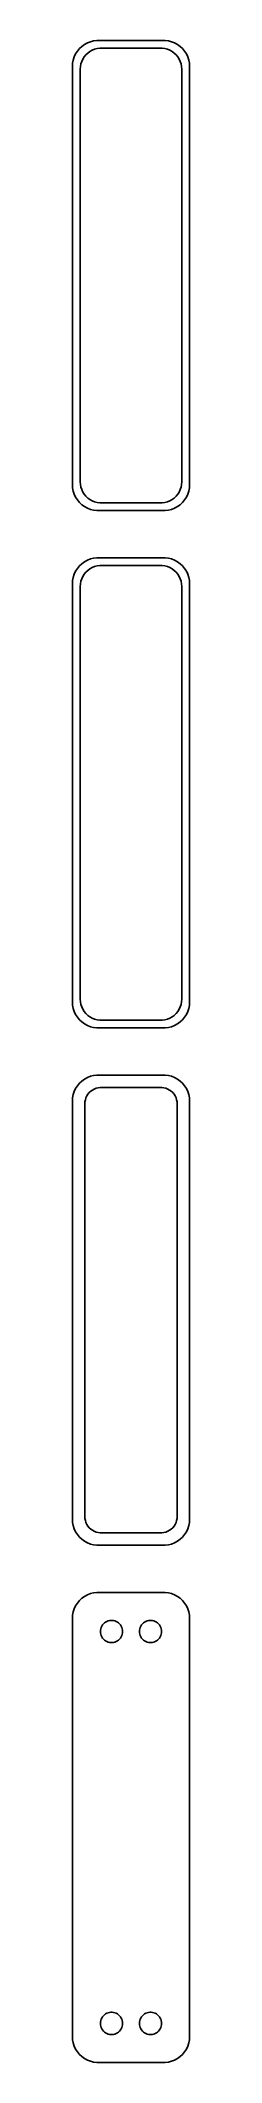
# Model space of a CAD drawing. Header units: metres. Extents: x -11 to 11, y 351 to 738.
import ezdxf

# ---------------------------------------------------------------- set-up
doc = ezdxf.new("R2010")
doc.units = ezdxf.units.M

msp = doc.modelspace()

# ---------------------------------------------------------------- linework, layer by layer
for p, q in [((-10.6315, 735.409), (-10.8989, 734.841)), ((-10.2951, 735.939), (-10.6315, 735.409)), ((-9.89484, 736.423), (-10.2951, 735.939)), ((-9.43712, 736.853), (-9.89484, 736.423)), ((-8.92912, 737.222), (-9.43712, 736.853)), ((-8.37889, 737.524), (-8.92912, 737.222)), ((-8.66586, 735.238), (-8.29968, 735.582)), ((-7.79507, 737.755), (-8.37889, 737.524)), ((-8.29968, 735.582), (-7.8933, 735.877)), ((-7.8933, 735.877), (-7.45311, 736.119)), ((-7.1869, 737.911), (-7.79507, 737.755)), ((-7.45311, 736.119), (-6.98605, 736.304)), ((-6.56395, 737.99), (-7.1869, 737.911)), ((-6.98605, 736.304), (-6.49951, 736.429)), ((6.56395, 737.99), (-6.56395, 737.99)), ((-6.49951, 736.429), (-6.00116, 736.492)), ((-6.00116, 736.492), (6.00116, 736.492)), ((6.00116, 736.492), (6.49951, 736.429)), ((6.49951, 736.429), (6.98605, 736.304)), ((7.1869, 737.911), (6.56395, 737.99)), ((6.98605, 736.304), (7.45311, 736.119)), ((7.79507, 737.755), (7.1869, 737.911)), ((7.45311, 736.119), (7.8933, 735.877)), ((8.37889, 737.524), (7.79507, 737.755)), ((7.8933, 735.877), (8.29968, 735.582)), ((8.29968, 735.582), (8.66586, 735.238)), ((8.92912, 737.222), (8.37889, 737.524)), ((9.43712, 736.853), (8.92912, 737.222)), ((9.89484, 736.423), (9.43712, 736.853)), ((10.2951, 735.939), (9.89484, 736.423)), ((10.6315, 735.409), (10.2951, 735.939)), ((10.8989, 734.841), (10.6315, 735.409)), ((-11.2106, 733.627), (-11.25, 733)), ((-11.25, 733), (-11.25, 653)), ((-11.0929, 734.243), (-11.2106, 733.627)), ((-10.8989, 734.841), (-11.0929, 734.243)), ((-9.75, 732.5), (-9.71844, 733.001)), ((-9.75, 653.5), (-9.75, 732.5)), ((-9.71844, 733.001), (-9.62433, 733.495)), ((-9.62433, 733.495), (-9.4691, 733.972)), ((-9.4691, 733.972), (-9.25522, 734.427)), ((-9.25522, 734.427), (-8.98605, 734.851)), ((-8.98605, 734.851), (-8.66586, 735.238)), ((8.66586, 735.238), (8.98605, 734.851)), ((8.98605, 734.851), (9.25522, 734.427)), ((9.25522, 734.427), (9.4691, 733.972)), ((9.4691, 733.972), (9.62433, 733.495)), ((9.62433, 733.495), (9.71844, 733.001)), ((9.71844, 733.001), (9.75, 732.5)), ((9.75, 732.5), (9.75, 653.5)), ((11.0929, 734.243), (10.8989, 734.841)), ((11.2106, 733.627), (11.0929, 734.243)), ((11.25, 733), (11.2106, 733.627)), ((11.25, 653), (11.25, 733)), ((-11.25, 653), (-11.2106, 652.373)), ((-11.2106, 652.373), (-11.0929, 651.757)), ((-11.0929, 651.757), (-10.8989, 651.159)), ((-10.8989, 651.159), (-10.6315, 650.591)), ((-10.6315, 650.591), (-10.2951, 650.061)), ((-9.71844, 652.999), (-9.75, 653.5)), ((-9.62433, 652.505), (-9.71844, 652.999)), ((-9.4691, 652.028), (-9.62433, 652.505)), ((-9.25522, 651.573), (-9.4691, 652.028)), ((-8.98605, 651.149), (-9.25522, 651.573)), ((-8.66586, 650.762), (-8.98605, 651.149)), ((-8.29968, 650.418), (-8.66586, 650.762)), ((-7.8933, 650.123), (-8.29968, 650.418)), ((8.29968, 650.418), (7.8933, 650.123)), ((8.66586, 650.762), (8.29968, 650.418)), ((8.98605, 651.149), (8.66586, 650.762)), ((9.25522, 651.573), (8.98605, 651.149)), ((9.4691, 652.028), (9.25522, 651.573)), ((9.62433, 652.505), (9.4691, 652.028)), ((9.71844, 652.999), (9.62433, 652.505)), ((9.75, 653.5), (9.71844, 652.999)), ((10.2951, 650.061), (10.6315, 650.591)), ((10.6315, 650.591), (10.8989, 651.159)), ((10.8989, 651.159), (11.0929, 651.757)), ((11.0929, 651.757), (11.2106, 652.373)), ((11.2106, 652.373), (11.25, 653)), ((-10.2951, 650.061), (-9.89484, 649.577)), ((-9.89484, 649.577), (-9.43712, 649.147)), ((-9.43712, 649.147), (-8.92912, 648.778)), ((-8.92912, 648.778), (-8.37889, 648.476)), ((-8.37889, 648.476), (-7.79507, 648.245)), ((-7.45311, 649.881), (-7.8933, 650.123)), ((-7.79507, 648.245), (-7.1869, 648.089)), ((-6.98605, 649.696), (-7.45311, 649.881)), ((-7.1869, 648.089), (-6.56395, 648.01)), ((-6.49951, 649.571), (-6.98605, 649.696)), ((-6.56395, 648.01), (6.56395, 648.01)), ((-6.00116, 649.508), (-6.49951, 649.571)), ((6.00116, 649.508), (-6.00116, 649.508)), ((6.49951, 649.571), (6.00116, 649.508)), ((6.98605, 649.696), (6.49951, 649.571)), ((6.56395, 648.01), (7.1869, 648.089)), ((7.45311, 649.881), (6.98605, 649.696)), ((7.1869, 648.089), (7.79507, 648.245)), ((7.8933, 650.123), (7.45311, 649.881)), ((7.79507, 648.245), (8.37889, 648.476)), ((8.37889, 648.476), (8.92912, 648.778)), ((8.92912, 648.778), (9.43712, 649.147)), ((9.43712, 649.147), (9.89484, 649.577)), ((9.89484, 649.577), (10.2951, 650.061)), ((-8.37889, 638.524), (-8.92912, 638.222)), ((-7.79507, 638.755), (-8.37889, 638.524)), ((-7.1869, 638.911), (-7.79507, 638.755)), ((-6.56395, 638.99), (-7.1869, 638.911)), ((6.56395, 638.99), (-6.56395, 638.99)), ((7.1869, 638.911), (6.56395, 638.99)), ((7.79507, 638.755), (7.1869, 638.911)), ((8.37889, 638.524), (7.79507, 638.755)), ((8.92912, 638.222), (8.37889, 638.524)), ((-11.0929, 635.243), (-11.2106, 634.627)), ((-10.8989, 635.841), (-11.0929, 635.243)), ((-10.6315, 636.409), (-10.8989, 635.841)), ((-10.2951, 636.939), (-10.6315, 636.409)), ((-9.89484, 637.423), (-10.2951, 636.939)), ((-9.43712, 637.853), (-9.89484, 637.423)), ((-9.62433, 634.495), (-9.4691, 634.972)), ((-9.4691, 634.972), (-9.25522, 635.427)), ((-8.92912, 638.222), (-9.43712, 637.853)), ((-9.25522, 635.427), (-8.98605, 635.851)), ((-8.98605, 635.851), (-8.66586, 636.238)), ((-8.66586, 636.238), (-8.29968, 636.582)), ((-8.29968, 636.582), (-7.8933, 636.877)), ((-7.8933, 636.877), (-7.45311, 637.119)), ((-7.45311, 637.119), (-6.98605, 637.304)), ((-6.98605, 637.304), (-6.49951, 637.429)), ((-6.49951, 637.429), (-6.00116, 637.492)), ((-6.00116, 637.492), (6.00116, 637.492)), ((6.00116, 637.492), (6.49951, 637.429)), ((6.49951, 637.429), (6.98605, 637.304)), ((6.98605, 637.304), (7.45311, 637.119)), ((7.45311, 637.119), (7.8933, 636.877)), ((7.8933, 636.877), (8.29968, 636.582)), ((8.29968, 636.582), (8.66586, 636.238)), ((8.66586, 636.238), (8.98605, 635.851)), ((9.43712, 637.853), (8.92912, 638.222)), ((8.98605, 635.851), (9.25522, 635.427)), ((9.25522, 635.427), (9.4691, 634.972)), ((9.89484, 637.423), (9.43712, 637.853)), ((9.4691, 634.972), (9.62433, 634.495)), ((10.2951, 636.939), (9.89484, 637.423)), ((10.6315, 636.409), (10.2951, 636.939)), ((10.8989, 635.841), (10.6315, 636.409)), ((11.0929, 635.243), (10.8989, 635.841)), ((11.2106, 634.627), (11.0929, 635.243)), ((-11.2106, 634.627), (-11.25, 634)), ((-11.25, 634), (-11.25, 554)), ((-9.75, 633.5), (-9.71844, 634.001)), ((-9.75, 554.5), (-9.75, 633.5)), ((-9.71844, 634.001), (-9.62433, 634.495)), ((9.62433, 634.495), (9.71844, 634.001)), ((9.71844, 634.001), (9.75, 633.5)), ((9.75, 633.5), (9.75, 554.5)), ((11.25, 634), (11.2106, 634.627)), ((11.25, 554), (11.25, 634)), ((-11.25, 554), (-11.2106, 553.373)), ((-9.71844, 553.999), (-9.75, 554.5)), ((-9.62433, 553.505), (-9.71844, 553.999)), ((-9.4691, 553.028), (-9.62433, 553.505)), ((9.62433, 553.505), (9.4691, 553.028)), ((9.71844, 553.999), (9.62433, 553.505)), ((9.75, 554.5), (9.71844, 553.999)), ((11.2106, 553.373), (11.25, 554)), ((-11.2106, 553.373), (-11.0929, 552.757)), ((-11.0929, 552.757), (-10.8989, 552.159)), ((-10.8989, 552.159), (-10.6315, 551.591)), ((-10.6315, 551.591), (-10.2951, 551.061)), ((-10.2951, 551.061), (-9.89484, 550.577)), ((-9.89484, 550.577), (-9.43712, 550.147)), ((-9.25522, 552.573), (-9.4691, 553.028)), ((-9.43712, 550.147), (-8.92912, 549.778)), ((-8.98605, 552.149), (-9.25522, 552.573)), ((-8.66586, 551.762), (-8.98605, 552.149)), ((-8.92912, 549.778), (-8.37889, 549.476)), ((-8.29968, 551.418), (-8.66586, 551.762)), ((-7.8933, 551.123), (-8.29968, 551.418)), ((-7.45311, 550.881), (-7.8933, 551.123)), ((-6.98605, 550.696), (-7.45311, 550.881)), ((-6.49951, 550.571), (-6.98605, 550.696)), ((-6.00116, 550.508), (-6.49951, 550.571)), ((6.00116, 550.508), (-6.00116, 550.508)), ((6.49951, 550.571), (6.00116, 550.508)), ((6.98605, 550.696), (6.49951, 550.571)), ((7.45311, 550.881), (6.98605, 550.696)), ((7.8933, 551.123), (7.45311, 550.881)), ((8.29968, 551.418), (7.8933, 551.123)), ((8.66586, 551.762), (8.29968, 551.418)), ((8.37889, 549.476), (8.92912, 549.778)), ((8.98605, 552.149), (8.66586, 551.762)), ((8.92912, 549.778), (9.43712, 550.147)), ((9.25522, 552.573), (8.98605, 552.149)), ((9.4691, 553.028), (9.25522, 552.573)), ((9.43712, 550.147), (9.89484, 550.577)), ((9.89484, 550.577), (10.2951, 551.061)), ((10.2951, 551.061), (10.6315, 551.591)), ((10.6315, 551.591), (10.8989, 552.159)), ((10.8989, 552.159), (11.0929, 552.757)), ((11.0929, 552.757), (11.2106, 553.373)), ((-8.37889, 549.476), (-7.79507, 549.245)), ((-7.79507, 549.245), (-7.1869, 549.089)), ((-7.1869, 549.089), (-6.56395, 549.01)), ((-6.56395, 549.01), (6.56395, 549.01)), ((6.56395, 549.01), (7.1869, 549.089)), ((7.1869, 549.089), (7.79507, 549.245)), ((7.79507, 549.245), (8.37889, 549.476)), ((-10.2951, 537.939), (-10.6315, 537.409)), ((-9.89484, 538.423), (-10.2951, 537.939)), ((-9.43712, 538.853), (-9.89484, 538.423)), ((-8.92912, 539.222), (-9.43712, 538.853)), ((-8.37889, 539.524), (-8.92912, 539.222)), ((-7.79507, 539.755), (-8.37889, 539.524)), ((-7.1869, 539.911), (-7.79507, 539.755)), ((-6.56395, 539.99), (-7.1869, 539.911)), ((6.56395, 539.99), (-6.56395, 539.99)), ((7.1869, 539.911), (6.56395, 539.99)), ((7.79507, 539.755), (7.1869, 539.911)), ((8.37889, 539.524), (7.79507, 539.755)), ((8.92912, 539.222), (8.37889, 539.524)), ((9.43712, 538.853), (8.92912, 539.222)), ((9.89484, 538.423), (9.43712, 538.853)), ((10.2951, 537.939), (9.89484, 538.423)), ((10.6315, 537.409), (10.2951, 537.939)), ((-11.2106, 535.627), (-11.25, 535)), ((-11.25, 535), (-11.25, 455)), ((-11.0929, 536.243), (-11.2106, 535.627)), ((-10.8989, 536.841), (-11.0929, 536.243)), ((-10.6315, 537.409), (-10.8989, 536.841)), ((-8.86292, 534.5), (-8.83836, 534.89)), ((-8.86292, 455.5), (-8.86292, 534.5)), ((-8.83836, 534.89), (-8.76512, 535.274)), ((-8.76512, 535.274), (-8.64432, 535.646)), ((-8.64432, 535.646), (-8.47786, 536)), ((-8.47786, 536), (-8.2684, 536.33)), ((-8.2684, 536.33), (-8.01921, 536.631)), ((-8.01921, 536.631), (-7.73424, 536.899)), ((-7.73424, 536.899), (-7.41798, 537.128)), ((-7.41798, 537.128), (-7.07541, 537.317)), ((-7.07541, 537.317), (-6.71194, 537.461)), ((-6.71194, 537.461), (-6.3333, 537.558)), ((-6.3333, 537.558), (-5.94545, 537.607)), ((-5.94545, 537.607), (5.94545, 537.607)), ((5.94545, 537.607), (6.3333, 537.558)), ((6.3333, 537.558), (6.71194, 537.461)), ((6.71194, 537.461), (7.07541, 537.317)), ((7.07541, 537.317), (7.41798, 537.128)), ((7.41798, 537.128), (7.73424, 536.899)), ((7.73424, 536.899), (8.01921, 536.631)), ((8.01921, 536.631), (8.2684, 536.33)), ((8.2684, 536.33), (8.47786, 536)), ((8.47786, 536), (8.64432, 535.646)), ((8.64432, 535.646), (8.76512, 535.274)), ((8.76512, 535.274), (8.83836, 534.89)), ((8.83836, 534.89), (8.86292, 534.5)), ((8.86292, 534.5), (8.86292, 455.5)), ((10.8989, 536.841), (10.6315, 537.409)), ((11.0929, 536.243), (10.8989, 536.841)), ((11.2106, 535.627), (11.0929, 536.243)), ((11.25, 535), (11.2106, 535.627)), ((11.25, 455), (11.25, 535)), ((-11.25, 455), (-11.2106, 454.373)), ((-11.2106, 454.373), (-11.0929, 453.757)), ((-11.0929, 453.757), (-10.8989, 453.159)), ((-10.8989, 453.159), (-10.6315, 452.591)), ((-8.83836, 455.11), (-8.86292, 455.5)), ((-8.76512, 454.726), (-8.83836, 455.11)), ((-8.64432, 454.354), (-8.76512, 454.726)), ((-8.47786, 454), (-8.64432, 454.354)), ((-8.2684, 453.67), (-8.47786, 454)), ((-8.01921, 453.369), (-8.2684, 453.67)), ((-7.73424, 453.101), (-8.01921, 453.369)), ((-7.41798, 452.872), (-7.73424, 453.101)), ((-7.07541, 452.683), (-7.41798, 452.872)), ((7.41798, 452.872), (7.07541, 452.683)), ((7.73424, 453.101), (7.41798, 452.872)), ((8.01921, 453.369), (7.73424, 453.101)), ((8.2684, 453.67), (8.01921, 453.369)), ((8.47786, 454), (8.2684, 453.67)), ((8.64432, 454.354), (8.47786, 454)), ((8.76512, 454.726), (8.64432, 454.354)), ((8.83836, 455.11), (8.76512, 454.726)), ((8.86292, 455.5), (8.83836, 455.11)), ((10.6315, 452.591), (10.8989, 453.159)), ((10.8989, 453.159), (11.0929, 453.757)), ((11.0929, 453.757), (11.2106, 454.373)), ((11.2106, 454.373), (11.25, 455)), ((-10.6315, 452.591), (-10.2951, 452.061)), ((-10.2951, 452.061), (-9.89484, 451.577)), ((-9.89484, 451.577), (-9.43712, 451.147)), ((-9.43712, 451.147), (-8.92912, 450.778)), ((-8.92912, 450.778), (-8.37889, 450.476)), ((-8.37889, 450.476), (-7.79507, 450.245)), ((-7.79507, 450.245), (-7.1869, 450.089)), ((-7.1869, 450.089), (-6.56395, 450.01)), ((-6.71194, 452.539), (-7.07541, 452.683)), ((-6.3333, 452.442), (-6.71194, 452.539)), ((-6.56395, 450.01), (6.56395, 450.01)), ((-5.94545, 452.393), (-6.3333, 452.442)), ((5.94545, 452.393), (-5.94545, 452.393)), ((6.3333, 452.442), (5.94545, 452.393)), ((6.71194, 452.539), (6.3333, 452.442)), ((6.56395, 450.01), (7.1869, 450.089)), ((7.07541, 452.683), (6.71194, 452.539)), ((7.1869, 450.089), (7.79507, 450.245)), ((7.79507, 450.245), (8.37889, 450.476)), ((8.37889, 450.476), (8.92912, 450.778)), ((8.92912, 450.778), (9.43712, 451.147)), ((9.43712, 451.147), (9.89484, 451.577)), ((9.89484, 451.577), (10.2951, 452.061)), ((10.2951, 452.061), (10.6315, 452.591)), ((-10.8989, 437.841), (-11.0929, 437.243)), ((-10.6315, 438.409), (-10.8989, 437.841)), ((-10.2951, 438.939), (-10.6315, 438.409)), ((-9.89484, 439.423), (-10.2951, 438.939)), ((-9.43712, 439.853), (-9.89484, 439.423)), ((-8.92912, 440.222), (-9.43712, 439.853)), ((-8.37889, 440.524), (-8.92912, 440.222)), ((-7.79507, 440.755), (-8.37889, 440.524)), ((-7.1869, 440.911), (-7.79507, 440.755)), ((-6.56395, 440.99), (-7.1869, 440.911)), ((6.56395, 440.99), (-6.56395, 440.99)), ((7.1869, 440.911), (6.56395, 440.99)), ((7.79507, 440.755), (7.1869, 440.911)), ((8.37889, 440.524), (7.79507, 440.755)), ((8.92912, 440.222), (8.37889, 440.524)), ((9.43712, 439.853), (8.92912, 440.222)), ((9.89484, 439.423), (9.43712, 439.853)), ((10.2951, 438.939), (9.89484, 439.423)), ((10.6315, 438.409), (10.2951, 438.939)), ((10.8989, 437.841), (10.6315, 438.409)), ((11.0929, 437.243), (10.8989, 437.841)), ((-11.2106, 436.627), (-11.25, 436)), ((-11.25, 436), (-11.25, 356)), ((-11.0929, 437.243), (-11.2106, 436.627)), ((-5.88528, 433.5), (-5.86845, 433.768)), ((-5.86845, 433.232), (-5.88528, 433.5)), ((-5.86845, 433.768), (-5.81821, 434.031)), ((-5.81821, 434.031), (-5.73534, 434.286)), ((-5.73534, 434.286), (-5.62117, 434.529)), ((-5.62117, 434.529), (-5.47748, 434.755)), ((-5.47748, 434.755), (-5.30655, 434.962)), ((-5.30655, 434.962), (-5.11108, 435.145)), ((-5.11108, 435.145), (-4.89413, 435.303)), ((-4.89413, 435.303), (-4.65915, 435.432)), ((-4.65915, 435.432), (-4.40984, 435.531)), ((-4.40984, 435.531), (-4.1501, 435.597)), ((-4.1501, 435.597), (-3.88406, 435.631)), ((-3.88406, 435.631), (-3.61592, 435.631)), ((-3.61592, 435.631), (-3.34988, 435.597)), ((-3.34988, 435.597), (-3.09015, 435.531)), ((-3.09015, 435.531), (-2.84084, 435.432)), ((-2.84084, 435.432), (-2.60585, 435.303)), ((-2.60585, 435.303), (-2.3889, 435.145)), ((-2.3889, 435.145), (-2.19344, 434.962)), ((-2.19344, 434.962), (-2.02251, 434.755)), ((-2.02251, 434.755), (-1.87881, 434.529)), ((-1.87881, 434.529), (-1.76465, 434.286)), ((-1.76465, 434.286), (-1.68178, 434.031)), ((-1.68178, 434.031), (-1.63153, 433.768)), ((-1.63153, 433.768), (-1.6147, 433.5)), ((-1.6147, 433.5), (-1.63153, 433.232)), ((1.6147, 433.5), (1.63153, 433.768)), ((1.63153, 433.232), (1.6147, 433.5)), ((1.63153, 433.768), (1.68178, 434.031)), ((1.68178, 434.031), (1.76465, 434.286)), ((1.76465, 434.286), (1.87881, 434.529)), ((1.87881, 434.529), (2.02251, 434.755)), ((2.02251, 434.755), (2.19344, 434.962)), ((2.19344, 434.962), (2.3889, 435.145)), ((2.3889, 435.145), (2.60585, 435.303)), ((2.60585, 435.303), (2.84084, 435.432)), ((2.84084, 435.432), (3.09015, 435.531)), ((3.09015, 435.531), (3.34988, 435.597)), ((3.34988, 435.597), (3.61592, 435.631)), ((3.61592, 435.631), (3.88406, 435.631)), ((3.88406, 435.631), (4.1501, 435.597)), ((4.1501, 435.597), (4.40984, 435.531)), ((4.40984, 435.531), (4.65915, 435.432)), ((4.65915, 435.432), (4.89413, 435.303)), ((4.89413, 435.303), (5.11108, 435.145)), ((5.11108, 435.145), (5.30655, 434.962)), ((5.30655, 434.962), (5.47748, 434.755)), ((5.47748, 434.755), (5.62117, 434.529)), ((5.62117, 434.529), (5.73534, 434.286)), ((5.73534, 434.286), (5.81821, 434.031)), ((5.81821, 434.031), (5.86845, 433.768)), ((5.86845, 433.768), (5.88528, 433.5)), ((5.88528, 433.5), (5.86845, 433.232)), ((11.2106, 436.627), (11.0929, 437.243)), ((11.25, 436), (11.2106, 436.627)), ((11.25, 356), (11.25, 436)), ((-5.81821, 432.969), (-5.86845, 433.232)), ((-5.73534, 432.714), (-5.81821, 432.969)), ((-5.62117, 432.471), (-5.73534, 432.714)), ((-5.47748, 432.245), (-5.62117, 432.471)), ((-5.30655, 432.038), (-5.47748, 432.245)), ((-5.11108, 431.855), (-5.30655, 432.038)), ((-4.89413, 431.697), (-5.11108, 431.855)), ((-4.65915, 431.568), (-4.89413, 431.697)), ((-4.40984, 431.469), (-4.65915, 431.568)), ((-4.1501, 431.403), (-4.40984, 431.469)), ((-3.88406, 431.369), (-4.1501, 431.403)), ((-3.61592, 431.369), (-3.88406, 431.369)), ((-3.34988, 431.403), (-3.61592, 431.369)), ((-3.09015, 431.469), (-3.34988, 431.403)), ((-2.84084, 431.568), (-3.09015, 431.469)), ((-2.60585, 431.697), (-2.84084, 431.568)), ((-2.3889, 431.855), (-2.60585, 431.697)), ((-2.19344, 432.038), (-2.3889, 431.855)), ((-2.02251, 432.245), (-2.19344, 432.038)), ((-1.87881, 432.471), (-2.02251, 432.245)), ((-1.76465, 432.714), (-1.87881, 432.471)), ((-1.68178, 432.969), (-1.76465, 432.714)), ((-1.63153, 433.232), (-1.68178, 432.969)), ((1.68178, 432.969), (1.63153, 433.232)), ((1.76465, 432.714), (1.68178, 432.969)), ((1.87881, 432.471), (1.76465, 432.714)), ((2.02251, 432.245), (1.87881, 432.471)), ((2.19344, 432.038), (2.02251, 432.245)), ((2.3889, 431.855), (2.19344, 432.038)), ((2.60585, 431.697), (2.3889, 431.855)), ((2.84084, 431.568), (2.60585, 431.697)), ((3.09015, 431.469), (2.84084, 431.568)), ((3.34988, 431.403), (3.09015, 431.469)), ((3.61592, 431.369), (3.34988, 431.403)), ((3.88406, 431.369), (3.61592, 431.369)), ((4.1501, 431.403), (3.88406, 431.369)), ((4.40984, 431.469), (4.1501, 431.403)), ((4.65915, 431.568), (4.40984, 431.469)), ((4.89413, 431.697), (4.65915, 431.568)), ((5.11108, 431.855), (4.89413, 431.697)), ((5.30655, 432.038), (5.11108, 431.855)), ((5.47748, 432.245), (5.30655, 432.038)), ((5.62117, 432.471), (5.47748, 432.245)), ((5.73534, 432.714), (5.62117, 432.471)), ((5.81821, 432.969), (5.73534, 432.714)), ((5.86845, 433.232), (5.81821, 432.969)), ((-5.47748, 359.755), (-5.30655, 359.962)), ((-5.30655, 359.962), (-5.11108, 360.145)), ((-5.11108, 360.145), (-4.89413, 360.303)), ((-4.89413, 360.303), (-4.65915, 360.432)), ((-4.65915, 360.432), (-4.40984, 360.531)), ((-4.40984, 360.531), (-4.1501, 360.597)), ((-4.1501, 360.597), (-3.88406, 360.631)), ((-3.88406, 360.631), (-3.61592, 360.631)), ((-3.61592, 360.631), (-3.34988, 360.597)), ((-3.34988, 360.597), (-3.09015, 360.531)), ((-3.09015, 360.531), (-2.84084, 360.432)), ((-2.84084, 360.432), (-2.60585, 360.303)), ((-2.60585, 360.303), (-2.3889, 360.145)), ((-2.3889, 360.145), (-2.19344, 359.962)), ((-2.19344, 359.962), (-2.02251, 359.755)), ((2.02251, 359.755), (2.19344, 359.962)), ((2.19344, 359.962), (2.3889, 360.145)), ((2.3889, 360.145), (2.60585, 360.303)), ((2.60585, 360.303), (2.84084, 360.432)), ((2.84084, 360.432), (3.09015, 360.531)), ((3.09015, 360.531), (3.34988, 360.597)), ((3.34988, 360.597), (3.61592, 360.631)), ((3.61592, 360.631), (3.88406, 360.631)), ((3.88406, 360.631), (4.1501, 360.597)), ((4.1501, 360.597), (4.40984, 360.531)), ((4.40984, 360.531), (4.65915, 360.432)), ((4.65915, 360.432), (4.89413, 360.303)), ((4.89413, 360.303), (5.11108, 360.145)), ((5.11108, 360.145), (5.30655, 359.962)), ((5.30655, 359.962), (5.47748, 359.755)), ((-5.88528, 358.5), (-5.86845, 358.768)), ((-5.86845, 358.232), (-5.88528, 358.5)), ((-5.86845, 358.768), (-5.81821, 359.031)), ((-5.81821, 357.969), (-5.86845, 358.232)), ((-5.81821, 359.031), (-5.73534, 359.286)), ((-5.73534, 357.714), (-5.81821, 357.969)), ((-5.73534, 359.286), (-5.62117, 359.529)), ((-5.62117, 357.471), (-5.73534, 357.714)), ((-5.62117, 359.529), (-5.47748, 359.755)), ((-5.47748, 357.245), (-5.62117, 357.471)), ((-5.30655, 357.038), (-5.47748, 357.245)), ((-5.11108, 356.855), (-5.30655, 357.038)), ((-4.89413, 356.697), (-5.11108, 356.855)), ((-4.65915, 356.568), (-4.89413, 356.697)), ((-4.40984, 356.469), (-4.65915, 356.568)), ((-4.1501, 356.403), (-4.40984, 356.469)), ((-3.88406, 356.369), (-4.1501, 356.403)), ((-3.61592, 356.369), (-3.88406, 356.369)), ((-3.34988, 356.403), (-3.61592, 356.369)), ((-3.09015, 356.469), (-3.34988, 356.403)), ((-2.84084, 356.568), (-3.09015, 356.469)), ((-2.60585, 356.697), (-2.84084, 356.568)), ((-2.3889, 356.855), (-2.60585, 356.697)), ((-2.19344, 357.038), (-2.3889, 356.855)), ((-2.02251, 357.245), (-2.19344, 357.038)), ((-2.02251, 359.755), (-1.87881, 359.529)), ((-1.87881, 357.471), (-2.02251, 357.245)), ((-1.87881, 359.529), (-1.76465, 359.286)), ((-1.76465, 357.714), (-1.87881, 357.471)), ((-1.76465, 359.286), (-1.68178, 359.031)), ((-1.68178, 357.969), (-1.76465, 357.714)), ((-1.68178, 359.031), (-1.63153, 358.768)), ((-1.63153, 358.232), (-1.68178, 357.969)), ((-1.63153, 358.768), (-1.6147, 358.5)), ((-1.6147, 358.5), (-1.63153, 358.232)), ((1.6147, 358.5), (1.63153, 358.768)), ((1.63153, 358.232), (1.6147, 358.5)), ((1.63153, 358.768), (1.68178, 359.031)), ((1.68178, 357.969), (1.63153, 358.232)), ((1.68178, 359.031), (1.76465, 359.286)), ((1.76465, 357.714), (1.68178, 357.969)), ((1.76465, 359.286), (1.87881, 359.529)), ((1.87881, 357.471), (1.76465, 357.714)), ((1.87881, 359.529), (2.02251, 359.755)), ((2.02251, 357.245), (1.87881, 357.471)), ((2.19344, 357.038), (2.02251, 357.245)), ((2.3889, 356.855), (2.19344, 357.038)), ((2.60585, 356.697), (2.3889, 356.855)), ((2.84084, 356.568), (2.60585, 356.697)), ((3.09015, 356.469), (2.84084, 356.568)), ((3.34988, 356.403), (3.09015, 356.469)), ((3.61592, 356.369), (3.34988, 356.403)), ((3.88406, 356.369), (3.61592, 356.369)), ((4.1501, 356.403), (3.88406, 356.369)), ((4.40984, 356.469), (4.1501, 356.403)), ((4.65915, 356.568), (4.40984, 356.469)), ((4.89413, 356.697), (4.65915, 356.568)), ((5.11108, 356.855), (4.89413, 356.697)), ((5.30655, 357.038), (5.11108, 356.855)), ((5.47748, 357.245), (5.30655, 357.038)), ((5.47748, 359.755), (5.62117, 359.529)), ((5.62117, 357.471), (5.47748, 357.245)), ((5.62117, 359.529), (5.73534, 359.286)), ((5.73534, 357.714), (5.62117, 357.471)), ((5.73534, 359.286), (5.81821, 359.031)), ((5.81821, 357.969), (5.73534, 357.714)), ((5.81821, 359.031), (5.86845, 358.768)), ((5.86845, 358.232), (5.81821, 357.969)), ((5.86845, 358.768), (5.88528, 358.5)), ((5.88528, 358.5), (5.86845, 358.232)), ((-11.25, 356), (-11.2106, 355.373)), ((-11.2106, 355.373), (-11.0929, 354.757)), ((-11.0929, 354.757), (-10.8989, 354.159)), ((-10.8989, 354.159), (-10.6315, 353.591)), ((-10.6315, 353.591), (-10.2951, 353.061)), ((-10.2951, 353.061), (-9.89484, 352.577)), ((-9.89484, 352.577), (-9.43712, 352.147)), ((9.43712, 352.147), (9.89484, 352.577)), ((9.89484, 352.577), (10.2951, 353.061)), ((10.2951, 353.061), (10.6315, 353.591)), ((10.6315, 353.591), (10.8989, 354.159)), ((10.8989, 354.159), (11.0929, 354.757)), ((11.0929, 354.757), (11.2106, 355.373)), ((11.2106, 355.373), (11.25, 356)), ((-9.43712, 352.147), (-8.92912, 351.778)), ((-8.92912, 351.778), (-8.37889, 351.476)), ((-8.37889, 351.476), (-7.79507, 351.245)), ((-7.79507, 351.245), (-7.1869, 351.089)), ((-7.1869, 351.089), (-6.56395, 351.01)), ((-6.56395, 351.01), (6.56395, 351.01)), ((6.56395, 351.01), (7.1869, 351.089)), ((7.1869, 351.089), (7.79507, 351.245)), ((7.79507, 351.245), (8.37889, 351.476)), ((8.37889, 351.476), (8.92912, 351.778)), ((8.92912, 351.778), (9.43712, 352.147))]:
    msp.add_line(p, q)

doc.saveas('drawing.dxf')
